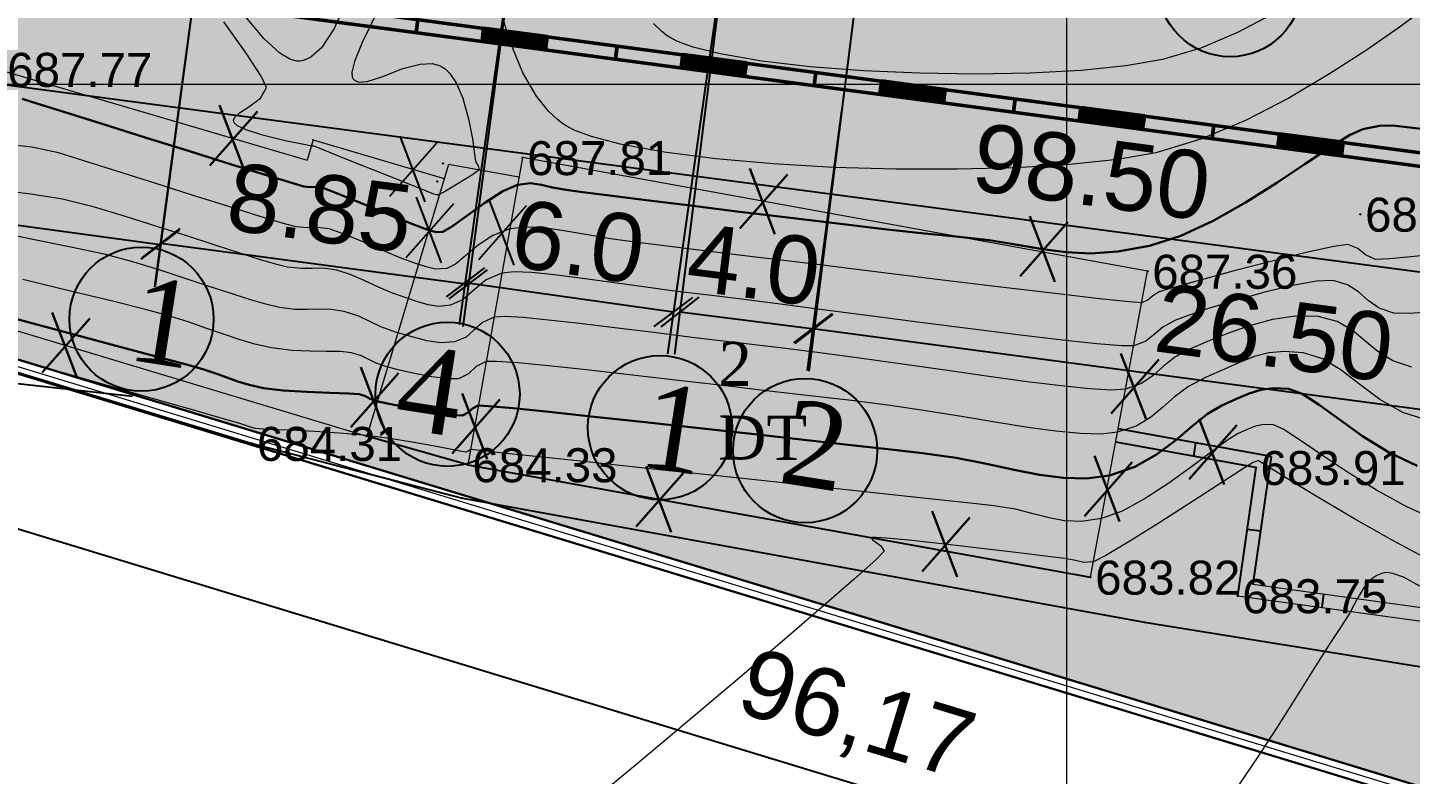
# Model space of a CAD drawing. Header units: feet. Extents: x 3381 to 684025, y 675186 to 4375940.
# Drawn here: x 682108.35 to 682149.04, y 4375644.01 to 4375665.98 of the extents above; entities that cross this region are included whole.
import ezdxf

# ---------------------------------------------------------------- set-up
doc = ezdxf.new("R2010")
doc.units = ezdxf.units.FT
doc.header["$MEASUREMENT"] = 0
doc.header["$PDMODE"] = 34
doc.header["$PDSIZE"] = 0.01
doc.linetypes.add('DUZ', pattern=[0])
doc.layers.get('0').update_dxf_attribs({"linetype": 'CONTINUOUS'})
doc.layers.get('Defpoints').update_dxf_attribs({"linetype": 'CONTINUOUS'})
for name, color, linetype in [('0_Point_Height', 2, 'CONTINUOUS'), ('0_Point_Point', 7, 'CONTINUOUS'), ('Layer8', 7, 'CONTINUOUS'), ('Yazilar', 7, 'CONTINUOUS')]:
    doc.layers.add(name, color=color, linetype=linetype)
for name, color, linetype, lineweight in [('ANA HORIZONTAL', 24, 'CONTINUOUS', 30), ('das tikili', 5, 'CONTINUOUS', 0), ('HORIZANTAL', 24, 'CONTINUOUS', 13), ('km setka', 170, 'CONTINUOUS', 15)]:
    doc.layers.add(name, color=color, linetype=linetype, lineweight=lineweight)
doc.styles.get("Standard").update_dxf_attribs({"font": 'arial.ttf', "height": 2})
doc.styles.add('style5', font='arialazlat.ttf', dxfattribs={"height": 400})
doc.dimstyles.new('ISO-25', dxfattribs={"dimtxt": 2, "dimasz": 1, "dimexe": 1.25, "dimexo": 0.625, "dimtad": 1, "dimtxsty": 'Standard', "dimblk": 'OBLIQUE', "dimcen": 2.5, "dimadec": 0, "dimazin": 0, "dimtfac": 1, "dimtmove": 0, "dimatfit": 3, "dimldrblk": 'OBLIQUE', "dimfxl": 1, "dimarcsym": 0})

# ---------------------------------------------------------------- blocks, each defined once
blk = doc.blocks.new('_Oblique')
at = {"color": 0, "linetype": 'ByBlock', "lineweight": -2}
blk.add_line((-0.5, -0.5), (0.5, 0.5), dxfattribs=at)
blk = doc.blocks.new('*D46')
at = {"color": 0, "lineweight": -2, "transparency": 16777216}
for p, q in [((682087.325, 4375661.66), (682085.815, 4375656.696)), ((682086.178, 4375657.892), (682178.178, 4375629.892)), ((682179.325, 4375633.66), (682177.815, 4375628.696))]:
    blk.add_line(p, q, dxfattribs=at)
at = {"layer": 'Defpoints', "color": 0, "lineweight": 18, "transparency": 16777216}
for p in [(682087.507, 4375662.258), (682179.507, 4375634.258), (682178.178, 4375629.892)]:
    blk.add_point(p, dxfattribs=at)
at = {"color": 0, "lineweight": -2, "transparency": 16777216}
for p, rotation in [((682086.178, 4375657.892), 163.072486935853), ((682178.178, 4375629.892), 343.072486935853)]:
    blk.add_blockref('_Oblique', p, dxfattribs=dict(at, rotation=rotation))
at = {"color": 0, "lineweight": 18, "transparency": 16777216, "insert": (682132.71, 4375645.639), "char_height": 2, "attachment_point": 5, "rotation": 343.0725}
blk.add_mtext('96,17', dxfattribs=at)
blk = doc.blocks.new('*D49')
at = {"color": 0, "lineweight": -2, "transparency": 16777216}
for p, q in [((682129.951, 4375746.543), (682126.341, 4375748.391)), ((682127.453, 4375747.822), (682084.453, 4375663.822)), ((682086.951, 4375662.543), (682083.341, 4375664.391))]:
    blk.add_line(p, q, dxfattribs=at)
at = {"layer": 'Defpoints', "color": 0, "lineweight": 18, "transparency": 16777216}
for p in [(682130.507, 4375746.258), (682084.453, 4375663.822), (682087.507, 4375662.258)]:
    blk.add_point(p, dxfattribs=at)
at = {"color": 0, "lineweight": -2, "transparency": 16777216}
for p, rotation in [((682127.453, 4375747.822), 62.89187712919826), ((682084.453, 4375663.822), 242.8918771291982)]:
    blk.add_blockref('_Oblique', p, dxfattribs=dict(at, rotation=rotation))
at = {"color": 0, "lineweight": 18, "transparency": 16777216, "insert": (682103.974, 4375705.964), "char_height": 2, "attachment_point": 5, "rotation": 62.8919}
blk.add_mtext('94,37', dxfattribs=at)
blk = doc.blocks.new('*D39')
at = {"color": 0, "lineweight": -2, "transparency": 16777216}
for p, q in [((682113.758, 4375670.775), (682112.106, 4375658.397)), ((682122.807, 4375669.568), (682121.155, 4375657.189)), ((682112.271, 4375659.636), (682121.32, 4375658.428))]:
    blk.add_line(p, q, dxfattribs=at)
at = {"layer": 'Defpoints', "color": 0, "lineweight": 18, "transparency": 16777216}
for p in [(682113.84, 4375671.395, 43.361), (682122.89, 4375670.187), (682121.32, 4375658.428)]:
    blk.add_point(p, dxfattribs=at)
at = {"color": 0, "lineweight": -2, "transparency": 16777216}
for p, rotation in [((682112.271, 4375659.636), 172.3976721899501), ((682121.32, 4375658.428), 352.3976721899501)]:
    blk.add_blockref('_Oblique', p, dxfattribs=dict(at, rotation=rotation))
at = {"color": 0, "lineweight": 18, "transparency": 16777216, "insert": (682116.958, 4375660.671), "char_height": 2, "attachment_point": 5, "rotation": 352.3977}
blk.add_mtext('{\\fArial|b0|i0|c238|p34;8.85}', dxfattribs=at)
blk = doc.blocks.new('*D41')
at = {"color": 0, "lineweight": -2, "transparency": 16777216}
for p, q in [((682093.704, 4375673.467), (682092.036, 4375661.048)), ((682113.758, 4375670.774), (682112.09, 4375658.355)), ((682112.257, 4375659.594), (682092.203, 4375662.287))]:
    blk.add_line(p, q, dxfattribs=at)
at = {"layer": 'Defpoints', "color": 0, "lineweight": 18, "transparency": 16777216}
for p in [(682093.787, 4375674.086, -452.353), (682113.841, 4375671.393, 43.361), (682092.203, 4375662.287)]:
    blk.add_point(p, dxfattribs=at)
at = {"color": 0, "lineweight": -2, "transparency": 16777216}
for p, rotation in [((682092.203, 4375662.287), 172.3520903646151), ((682112.257, 4375659.594), 352.3520903646152)]:
    blk.add_blockref('_Oblique', p, dxfattribs=dict(at, rotation=rotation))
at = {"color": 0, "lineweight": 18, "transparency": 16777216, "insert": (682102.496, 4375662.566), "char_height": 2, "attachment_point": 5, "rotation": 352.3521}
blk.add_mtext('{\\fArial|b0|i0|c238|p34;20.0}', dxfattribs=at)
blk = doc.blocks.new('*D31')
at = {"color": 0, "lineweight": -2, "transparency": 16777216}
for p, q in [((682084.368, 4375674.612), (682082.585, 4375658.278)), ((682113.22, 4375671.463), (682083.126, 4375674.748)), ((682111.437, 4375655.128), (682081.342, 4375658.414))]:
    blk.add_line(p, q, dxfattribs=at)
at = {"layer": 'Defpoints', "color": 0, "lineweight": 18, "transparency": 16777216}
for p in [(682113.841, 4375671.395, 43.361), (682082.585, 4375658.278), (682112.058, 4375655.06, 684.5)]:
    blk.add_point(p, dxfattribs=at)
at = {"color": 0, "lineweight": -2, "transparency": 16777216}
for p, rotation in [((682084.368, 4375674.612), 83.76950340475567), ((682082.585, 4375658.278), 263.7695034047557)]:
    blk.add_blockref('_Oblique', p, dxfattribs=dict(at, rotation=rotation))
at = {"color": 0, "lineweight": 18, "transparency": 16777216, "insert": (682081.958, 4375667.703), "char_height": 2, "attachment_point": 5, "rotation": 83.7695}
blk.add_mtext('{\\fArial|b0|i0|c238|p34;16.50}', dxfattribs=at)
blk = doc.blocks.new('*D26')
at = {"color": 0, "lineweight": -2, "transparency": 16777216}
for p, q in [((682090.953, 4375668.968), (682090.47, 4375665.321)), ((682090.634, 4375666.56), (682188.255, 4375653.636)), ((682188.573, 4375656.045), (682188.09, 4375652.397))]:
    blk.add_line(p, q, dxfattribs=at)
at = {"layer": 'Defpoints', "color": 0, "lineweight": 18, "transparency": 16777216}
for p in [(682091.035, 4375669.588), (682188.655, 4375656.664), (682188.255, 4375653.636)]:
    blk.add_point(p, dxfattribs=at)
at = {"color": 0, "lineweight": -2, "transparency": 16777216}
for p, rotation in [((682090.634, 4375666.56), 172.4585361197717), ((682188.255, 4375653.636), 352.4585361197717)]:
    blk.add_blockref('_Oblique', p, dxfattribs=dict(at, rotation=rotation))
at = {"color": 0, "lineweight": 18, "transparency": 16777216, "insert": (682139.66, 4375661.73), "char_height": 2, "attachment_point": 5, "rotation": 352.4585}
blk.add_mtext('{\\fArial|b0|i0|c238|p34;98.50}', dxfattribs=at)
blk = doc.blocks.new('*D25')
at = {"color": 0, "lineweight": -2, "transparency": 16777216}
blk.add_arc((682188.327, 4375657.126), 7.21, 68.4429, 172.4341, dxfattribs=at)
at = {"layer": 'Defpoints', "color": 0, "lineweight": 18, "transparency": 16777216}
for p in [(682211.247, 4375715.144), (682091.707, 4375669.959), (682182.988, 4375661.972), (682188.362, 4375657.122), (682179.389, 4375634.503)]:
    blk.add_point(p, dxfattribs=at)
at = {"color": 0, "lineweight": -2, "transparency": 16777216}
for p, rotation in [((682190.976, 4375663.832), 338.4429207148453), ((682181.179, 4375658.076), 262.4341392844076)]:
    blk.add_blockref('_Oblique', p, dxfattribs=dict(at, rotation=rotation))
at = {"color": 0, "lineweight": 18, "transparency": 16777216, "insert": (682183.84, 4375664.762), "char_height": 2, "attachment_point": 5, "rotation": 30.4385}
blk.add_mtext('104°', dxfattribs=at)
blk = doc.blocks.new('*D54')
at = {"color": 0, "lineweight": -2, "transparency": 16777216}
for p, q in [((682122.802, 4375669.568), (682121.055, 4375657.247)), ((682128.928, 4375668.7), (682127.181, 4375656.378)), ((682121.231, 4375658.484), (682127.357, 4375657.616))]:
    blk.add_line(p, q, dxfattribs=at)
at = {"layer": 'Defpoints', "color": 0, "lineweight": 18, "transparency": 16777216}
for p in [(682122.89, 4375670.187), (682129.016, 4375669.319), (682127.357, 4375657.616)]:
    blk.add_point(p, dxfattribs=at)
at = {"color": 0, "lineweight": -2, "transparency": 16777216}
for p, rotation in [((682121.231, 4375658.484), 171.9316460418982), ((682127.357, 4375657.616), 351.9316460418983)]:
    blk.add_blockref('_Oblique', p, dxfattribs=dict(at, rotation=rotation))
at = {"color": 0, "lineweight": 25, "transparency": 16777216, "insert": (682124.553, 4375659.676), "char_height": 2, "attachment_point": 5, "rotation": 351.9316}
blk.add_mtext('{\\fArial|b0|i0|c238|p34;6.0}', dxfattribs=at)
blk = doc.blocks.new('*D56')
at = {"color": 0, "lineweight": -2, "transparency": 16777216}
for p, q in [((682128.965, 4375668.905), (682127.383, 4375656.375)), ((682132.925, 4375668.405), (682131.342, 4375655.875)), ((682127.54, 4375657.615), (682131.499, 4375657.115))]:
    blk.add_line(p, q, dxfattribs=at)
at = {"layer": 'Defpoints', "color": 0, "lineweight": 18, "transparency": 16777216}
for p in [(682129.044, 4375669.525), (682133.003, 4375669.025), (682131.499, 4375657.115)]:
    blk.add_point(p, dxfattribs=at)
at = {"color": 0, "lineweight": -2, "transparency": 16777216}
for p, rotation in [((682127.54, 4375657.615), 172.8020103308189), ((682131.499, 4375657.115), 352.8020103308189)]:
    blk.add_blockref('_Oblique', p, dxfattribs=dict(at, rotation=rotation))
at = {"color": 0, "lineweight": 18, "transparency": 16777216, "insert": (682129.726, 4375658.999), "char_height": 2, "attachment_point": 5, "rotation": 352.802}
blk.add_mtext('{\\fArial|b0|i0|c238|p34;4.0}', dxfattribs=at)
blk = doc.blocks.new('*D57')
at = {"color": 0, "lineweight": -2, "transparency": 16777216}
for p, q in [((682132.306, 4375663.536), (682131.288, 4375655.892)), ((682158.603, 4375660.035), (682157.585, 4375652.391)), ((682131.453, 4375657.131), (682157.75, 4375653.63))]:
    blk.add_line(p, q, dxfattribs=at)
at = {"layer": 'Defpoints', "color": 0, "lineweight": 18, "transparency": 16777216}
for p in [(682132.388, 4375664.156), (682158.685, 4375660.655), (682157.75, 4375653.63)]:
    blk.add_point(p, dxfattribs=at)
at = {"color": 0, "lineweight": -2, "transparency": 16777216}
for p, rotation in [((682131.453, 4375657.131), 172.4158601839216), ((682157.75, 4375653.63), 352.4158601839215)]:
    blk.add_blockref('_Oblique', p, dxfattribs=dict(at, rotation=rotation))
at = {"color": 0, "lineweight": 18, "transparency": 16777216, "insert": (682145.039, 4375656.983), "char_height": 2, "attachment_point": 5, "rotation": 352.4159}
blk.add_mtext('{\\fArial|b0|i0|c238|p34;26.50}', dxfattribs=at)

msp = doc.modelspace()

# ---------------------------------------------------------------- hatches: boundary and pattern name
at = {"lineweight": 25}
h = msp.add_hatch(dxfattribs=at)
h.set_pattern_fill('GRASS', color=3)
h.set_pattern_definition([(90, (1292.8779, 801.1559), (-0.707106781, 0.707106781), [0.1875, -1.226713563]), (45, (1292.8779, 801.1559), (-0.70710678119, 0.70710678119), [0.1875, -0.8125]), (135, (1292.8779, 801.1559), (-0.70710678119, -0.70710678119), [0.1875, -0.8125])])
edge = h.paths.add_edge_path(flags=16)
edge.add_arc((682105.84865, 4375677.65053), 3.56005, 0, 360)
edge = h.paths.add_edge_path()
edge.add_arc((682171.50499, 4375648.56641), 2.12139, 0, 360)
edge = h.paths.add_edge_path()
edge.add_line((682108.64083, 4375679.85909), (682113.17785, 4375679.2513))
edge.add_line((682113.17785, 4375679.2513), (682113.56487, 4375682.14026))
edge.add_line((682113.56487, 4375682.14026), (682106.23846, 4375683.12958))
edge.add_line((682106.23846, 4375683.12958), (682108.37957, 4375698.98567))
edge.add_line((682108.37957, 4375698.98567), (682116.75234, 4375697.85506))
edge.add_line((682116.75234, 4375697.85506), (682117.47927, 4375703.23835))
edge.add_line((682117.47927, 4375703.23835), (682112.82744, 4375703.90955))
edge.add_line((682112.82744, 4375703.90955), (682113.64144, 4375709.55112))
edge.add_line((682113.64144, 4375709.55112), (682121.76329, 4375708.39762))
edge.add_line((682121.76329, 4375708.39762), (682125.50927, 4375735.51285))
edge.add_line((682125.50927, 4375735.51285), (682125.60219, 4375736.20243))
edge.add_line((682125.60219, 4375736.20243), (682125.33204, 4375735.70925))
edge.add_line((682125.33204, 4375735.70925), (682087.79442, 4375662.37994))
edge.add_line((682087.79442, 4375662.37994), (682179.38919, 4375634.50327))
edge.add_line((682179.38919, 4375634.50327), (682211.24714, 4375715.14369))
edge.add_line((682211.24714, 4375715.14369), (682204.13671, 4375717.86497))
edge.add_line((682204.13671, 4375717.86497), (682202.38248, 4375713.28135))
edge.add_line((682202.38248, 4375713.28135), (682194.01839, 4375716.21455))
edge.add_arc((682353.44716, 4375651.32986), 172.12656, 157.8545463, 159.3177752)
edge.add_line((682192.41352, 4375712.12231), (682205.77828, 4375710.32554))
edge.add_line((682205.77828, 4375710.32554), (682205.03612, 4375705.07767))
edge.add_line((682205.03612, 4375705.07767), (682191.70717, 4375706.88497))
edge.add_arc((682192.00748, 4375703.74409), 3.15521, 95.461516, 167.592502)
edge.add_line((682188.92597, 4375704.42203), (682188.92597, 4375703.46651))
edge.add_line((682188.92597, 4375703.46651), (682190.59285, 4375703.86026))
edge.add_line((682190.59285, 4375703.86026), (682196.1848, 4375702.88131))
edge.add_line((682196.1848, 4375702.88131), (682194.23476, 4375689.69784))
edge.add_line((682194.23476, 4375689.69784), (682194.01539, 4375689.69784))
edge.add_line((682194.01539, 4375689.69784), (682188.92597, 4375690.41529))
edge.add_line((682188.92597, 4375690.41529), (682189.53759, 4375695.78319))
edge.add_line((682189.53759, 4375695.78319), (682194.64022, 4375695.08381))
edge.add_line((682194.64022, 4375695.08381), (682194.99134, 4375697.64556))
edge.add_line((682194.99134, 4375697.64556), (682189.81164, 4375698.35551))
edge.add_line((682189.81164, 4375698.35551), (682190.40706, 4375703.44416))
edge.add_line((682190.40706, 4375703.44416), (682188.82623, 4375703.23511))
edge.add_line((682188.82623, 4375703.23511), (682186.77022, 4375687.26853))
edge.add_line((682186.77022, 4375687.26853), (682195.50641, 4375686.05974))
edge.add_line((682195.50641, 4375686.05974), (682194.6758, 4375678.70417))
edge.add_line((682194.6758, 4375678.70417), (682185.8926, 4375679.91946))
edge.add_line((682185.8926, 4375679.91946), (682185.51355, 4375677.26908))
edge.add_line((682185.51355, 4375677.26908), (682179.38594, 4375678.07251))
edge.add_arc((682178.94963, 4375668.08203), 10, 87.499348, 110.778603)
edge.add_line((682175.40205, 4375677.43161), (682185.15133, 4375676.00548))
edge.add_line((682185.15133, 4375676.00548), (682184.52449, 4375672.51119))
edge.add_line((682184.52449, 4375672.51119), (682181.21386, 4375673.03668))
edge.add_line((682181.21386, 4375673.03668), (682181.60716, 4375676.11085))
edge.add_line((682181.60716, 4375676.11085), (682179.07598, 4375676.44567))
edge.add_line((682179.07598, 4375676.44567), (682178.67102, 4375673.38414))
edge.add_line((682178.67102, 4375673.38414), (682175.34696, 4375673.82383))
edge.add_line((682175.34696, 4375673.82383), (682175.69974, 4375676.92142))
edge.add_line((682175.69974, 4375676.92142), (682174.90535, 4375677.22773))
edge.add_arc((682179.11889, 4375667.86943), 10.26312, 114.239473, 179.009552)
edge.add_line((682168.8573, 4375668.04684), (682168.50755, 4375665.41112))
edge.add_line((682168.50755, 4375665.41112), (682165.52104, 4375665.73781))
edge.add_line((682165.52104, 4375665.73781), (682164.64008, 4375660.87508))
edge.add_line((682164.64008, 4375660.87508), (682155.93104, 4375662.08826))
edge.add_line((682155.93104, 4375662.08826), (682156.6183, 4375666.98879))
edge.add_line((682156.6183, 4375666.98879), (682149.69258, 4375667.90781))
edge.add_line((682149.69258, 4375667.90781), (682150.12707, 4375671.18217))
edge.add_arc((682147.15314, 4375671.5768), 3, 352.441183, 442.140201)
edge.add_line((682147.56339, 4375674.54862), (682135.67766, 4375676.1894))
edge.add_line((682135.67766, 4375676.1894), (682134.40637, 4375666.77204))
edge.add_line((682134.40637, 4375666.77204), (682127.10306, 4375667.7505))
edge.add_line((682127.10306, 4375667.7505), (682128.35698, 4375677.19999))
edge.add_line((682128.35698, 4375677.19999), (682125.34172, 4375677.62181))
edge.add_line((682125.34172, 4375677.62181), (682124.08043, 4375668.11674))
edge.add_line((682124.08043, 4375668.11674), (682122.65018, 4375668.39147))
edge.add_line((682122.65018, 4375668.39147), (682111.9298, 4375669.93498))
edge.add_line((682111.9298, 4375669.93498), (682112.97868, 4375677.76458))
edge.add_line((682112.97868, 4375677.76458), (682109.35793, 4375678.24963))
edge.add_arc((682105.84865, 4375677.65053), 3.56005, 9.687955, 38.343389)
at = {"lineweight": 50}
h = msp.add_hatch(dxfattribs=at)
h.set_pattern_fill('ANSI31', scale=0.3, angle=-0.011769)
h.set_pattern_definition([(44.9882312419, (-3857.979512, -229.44766), (-0.0265110571503, 0.02652195031993), [])])
h.paths.add_polyline_path([(682121.76659, 4375665.96687), (682123.6414, 4375665.71615), (682123.58781, 4375665.33311), (682121.72304, 4375665.57981)])
h = msp.add_hatch(dxfattribs=at)
h.set_pattern_fill('ANSI31', scale=0.3, angle=-0.011769)
h.set_pattern_definition([(44.9882312419, (-3852.11766, -230.22815), (-0.0265110571503, 0.02652195031993), [])])
h.paths.add_polyline_path([(682127.62844, 4375665.18639), (682129.50326, 4375664.93567), (682129.44966, 4375664.55262), (682127.58489, 4375664.79933)])
h = msp.add_hatch(dxfattribs=at)
h.set_pattern_fill('ANSI31', scale=0.3, angle=-0.011769)
h.set_pattern_definition([(44.9882312419, (-3846.269053, -231.003044), (-0.0265110571503, 0.02652195031993), [])])
h.paths.add_polyline_path([(682133.47705, 4375664.41149), (682135.35186, 4375664.16077), (682135.29827, 4375663.77772), (682133.4335, 4375664.02443)])
h = msp.add_hatch(dxfattribs=at)
h.set_pattern_fill('ANSI31', scale=0.3, angle=-0.011769)
h.set_pattern_definition([(44.9882312419, (-3840.4072, -231.78353), (-0.0265110571503, 0.02652195031993), [])])
h.paths.add_polyline_path([(682139.3389, 4375663.631), (682141.21372, 4375663.38028), (682141.16012, 4375662.99724), (682139.29535, 4375663.24394)])
h = msp.add_hatch(dxfattribs=at)
h.set_pattern_fill('ANSI31', scale=0.3, angle=-0.011769)
h.set_pattern_definition([(44.9882312419, (-3834.558595, -232.558427), (-0.0265110571503, 0.02652195031993), [])])
h.paths.add_polyline_path([(682145.18751, 4375662.85611), (682147.06232, 4375662.60539), (682147.00873, 4375662.22234), (682145.14395, 4375662.46905)])

# ---------------------------------------------------------------- linework, layer by layer
at = {"color": 7, "lineweight": 50}
for p, q in [((682119.83928, 4375666.22255), (682119.78801, 4375665.83745)), ((682125.70142, 4375665.44424), (682125.65036, 4375665.06073)), ((682131.54974, 4375664.66716), (682131.49846, 4375664.28207)), ((682137.41188, 4375663.88886), (682137.36082, 4375663.50535)), ((682143.2602, 4375663.11178), (682143.20892, 4375662.72669))]:
    msp.add_line(p, q, dxfattribs=at)
at = {"color": 30, "linetype": 'Continuous'}
for p, q in [((682081.76343, 4375663.81522, 684.685), (682114.96443, 4375653.74622, 684.313)), ((682114.96443, 4375653.74622, 684.313), (682121.14743, 4375652.13922, 684.364)), ((682121.14743, 4375652.13922, 684.364), (682141.21843, 4375648.48422, 683.701)), ((682141.21843, 4375648.48422, 683.701), (682152.21543, 4375646.70822, 683.075))]:
    msp.add_line(p, q, dxfattribs=at)
at = {"color": 1, "lineweight": 30}
for p, q in [((682113.70921, 4375661.92647, -144.00435), (682115.112, 4375663.51535, -144.00435)), ((682114.00151, 4375663.69577, 553.49565), (682114.73793, 4375661.76291, -144.00435)), ((682129.60079, 4375661.83853, 1036.43081), (682130.3372, 4375659.90567, 338.93081)), ((682129.30849, 4375660.06923, 338.93081), (682130.71128, 4375661.65811, 338.93081)), ((682137.55487, 4375658.66318, 338.79373), (682138.95766, 4375660.25207, 338.79373)), ((682137.84717, 4375660.43249, 1036.29373), (682138.58358, 4375658.49962, 338.79373)), ((682108.78387, 4375655.83376, 335.8486), (682110.18667, 4375657.42264, 335.8486)), ((682109.07617, 4375657.60306, 1033.3486), (682109.81259, 4375655.67019, 335.8486)), ((682140.23333, 4375654.62513, 337.29373), (682141.63613, 4375656.21401, 337.29373)), ((682140.52563, 4375656.39443, 1034.79373), (682141.26205, 4375654.46156, 337.29373)), ((682117.86298, 4375654.22265, 336.29373), (682119.26578, 4375655.81154, 336.29373)), ((682118.15529, 4375655.99196, 1033.79373), (682118.8917, 4375654.05909, 336.29373)), ((682120.84448, 4375653.44788, 336.05826), (682122.24728, 4375655.03677, 336.05826)), ((682121.13679, 4375655.21719, 1033.55826), (682121.8732, 4375653.28432, 336.05826)), ((682142.82286, 4375654.46656, 1033.29373), (682143.55927, 4375652.53369, 335.79373)), ((682142.53056, 4375652.69725, 335.79373), (682143.93335, 4375654.28614, 335.79373)), ((682139.7472, 4375653.3792, 1033.63953), (682140.48361, 4375651.44634, 336.13953)), ((682126.25769, 4375651.30301, 335.4674), (682127.66048, 4375652.89189, 335.4674)), ((682126.54999, 4375653.07231, 1032.9674), (682127.2864, 4375651.13945, 335.4674)), ((682139.45489, 4375651.6099, 336.13953), (682140.85769, 4375653.19878, 336.13953)), ((682134.96916, 4375651.74987, 1032.79373), (682135.70558, 4375649.81701, 335.29373)), ((682134.67686, 4375649.98057, 335.29373), (682136.07966, 4375651.56945, 335.29373))]:
    msp.add_line(p, q, dxfattribs=at)
at = {"color": 1, "lineweight": 25}
for p, q in [((682119.01055, 4375661.01688, 290.69661), (682120.41335, 4375662.60577, 290.69661)), ((682119.30286, 4375662.78619, 988.19661), (682120.03927, 4375660.85332, 290.69661)), ((682119.78663, 4375660.9904, 1036.29373), (682120.52305, 4375659.05753, 338.79373)), ((682119.49433, 4375659.22109, 338.79373), (682120.89713, 4375660.80997, 338.79373)), ((682121.62964, 4375659.15867, 338.29373), (682123.03243, 4375660.74755, 338.29373)), ((682121.92194, 4375660.92797, 1035.79373), (682122.65835, 4375658.99511, 338.29373))]:
    msp.add_line(p, q, dxfattribs=at)
at = {"linetype": 'Continuous'}
for p, q in [((682144.9459, 4375653.36089, 683.93596), (682140.44297, 4375654.17925, 684.00732)), ((682121.30343, 4375653.11922, 684.329), (682118.32943, 4375653.96122, 684.493)), ((682144.49543, 4375653.03622, 683.908), (682140.37145, 4375653.78569, 684.00732)), ((682142.71833, 4375653.76572), (682142.65682, 4375653.37036)), ((682144.9459, 4375653.36089, 683.92438), (682144.40922, 4375649.60613, 683.76308)), ((682121.30343, 4375653.11922, 684.329), (682139.63043, 4375649.81122, 683.822)), ((682144.49543, 4375653.03622, 683.908), (682143.95643, 4375649.26522, 683.746)), ((682144.23659, 4375651.22531), (682144.63302, 4375651.17189)), ((682146.48095, 4375649.31815), (682146.43367, 4375648.92088))]:
    msp.add_line(p, q, dxfattribs=at)
at = {"linetype": 'Continuous', "lineweight": 0}
for p, q in [((682144.40922, 4375649.60613, 683.72858), (682166.2915, 4375646.56442, 682.77)), ((682143.95643, 4375649.26522, 683.746), (682166.23643, 4375646.16822, 682.77))]:
    msp.add_line(p, q, dxfattribs=at)
at = {"color": 7, "lineweight": 30}
for points in [[(682199.39285, 4375720.10881), (682211.76772, 4375715.37276), (682179.62566, 4375634.01318), (682087.22044, 4375662.13651), (682130.41122, 4375746.50919), (682190.05016, 4375723.68441)], [(682199.24988, 4375719.73524), (682211.24714, 4375715.14369), (682179.38919, 4375634.50327), (682087.79442, 4375662.37994), (682130.60364, 4375746.00726), (682189.90719, 4375723.31084)]]:
    msp.add_lwpolyline(points, dxfattribs=at)
at = {"color": 1, "lineweight": 0}
msp.add_lwpolyline([(682087.50743, 4375662.25822), (682130.50743, 4375746.25822), (682211.50743, 4375715.25822), (682179.50743, 4375634.25822)], close=True, dxfattribs=at)
at = {"color": 7, "lineweight": 50}
for points in [[(682190.15981, 4375723.24367), (682190.33431, 4375723.60517), (682165.01152, 4375733.28673), (682126.11695, 4375738.12039), (682091.07134, 4375669.65716), (682188.61997, 4375656.66888), (682204.39706, 4375696.58512), (682204.03799, 4375696.72719), (682188.36159, 4375657.12156), (682091.70697, 4375669.95943), (682126.39604, 4375737.68662), (682164.91075, 4375732.91319), (682190.15981, 4375723.24367)], [(682121.76659, 4375665.96687), (682123.63995, 4375665.71805), (682123.58873, 4375665.33332), (682121.72325, 4375665.58171), (682121.76659, 4375665.96687)], [(682127.62869, 4375665.18826), (682129.50206, 4375664.93943), (682129.45083, 4375664.55471), (682127.58535, 4375664.80309), (682127.62869, 4375665.18826)], [(682133.47705, 4375664.41149), (682135.35041, 4375664.16267), (682135.29919, 4375663.77794), (682133.43371, 4375664.02632), (682133.47705, 4375664.41149)], [(682139.33915, 4375663.63287), (682141.21251, 4375663.38405), (682141.16129, 4375662.99932), (682139.29581, 4375663.24771), (682139.33915, 4375663.63287)], [(682145.18751, 4375662.85611), (682147.06087, 4375662.60728), (682147.00965, 4375662.22256), (682145.14417, 4375662.47094), (682145.18751, 4375662.85611)]]:
    msp.add_lwpolyline(points, dxfattribs=at)
at = {"color": 7, "linetype": 'DUZ', "lineweight": 25}
for centre in [(682143.73455, 4375667.24418, 689.5), (682111.70381, 4375657.40419), (682120.71056, 4375655.19298, 0.5), (682126.96103, 4375654.21089, 0.5), (682131.23005, 4375653.5347, 0.5)]:
    msp.add_circle(centre, 2.12139, dxfattribs=at)
at = {"color": 1, "lineweight": 30}
msp.add_point((682122.91343, 4375662.15422, 687.807), dxfattribs=at)
at = {"layer": '0_Point_Point'}
for p in [(682116.75343, 4375662.67722, 688.078), (682120.57343, 4375661.98522, 688.134), (682120.41043, 4375661.45622, 688.185), (682147.57143, 4375660.49022, 687.419), (682141.30843, 4375658.81122, 687.364), (682114.96443, 4375653.74622, 684.313), (682118.32943, 4375653.96122, 684.493), (682121.30343, 4375653.11922, 684.329), (682144.49543, 4375653.03622, 683.908), (682121.14743, 4375652.13922, 684.364), (682139.63043, 4375649.81122, 683.822), (682143.95643, 4375649.26522, 683.746), (682141.21843, 4375648.48422, 683.701)]:
    msp.add_point(p, dxfattribs=at)
at = {"layer": 'ANA HORIZONTAL', "color": 32, "lineweight": 30}
for points, elevation in [([(682149.44417, 4375662.98943), (682148.93422, 4375663.05553), (682148.52727, 4375663.09828), (682148.12767, 4375663.08823), (682147.63977, 4375662.99594), (682147.25154, 4375662.81573), (682146.67559, 4375662.45481), (682145.94911, 4375661.96785), (682145.10929, 4375661.40956), (682144.19332, 4375660.83462), (682143.23841, 4375660.29771), (682142.28174, 4375659.85353), (682141.36051, 4375659.55677), (682140.42899, 4375659.3892), (682139.63279, 4375659.33644), (682138.91417, 4375659.37113), (682138.21542, 4375659.46594), (682137.47883, 4375659.5935), (682136.64666, 4375659.72647), (682135.6612, 4375659.83752), (682134.74434, 4375659.9254), (682133.5614, 4375660.05417), (682132.19308, 4375660.21256), (682130.72006, 4375660.38929), (682129.22301, 4375660.57308), (682127.78262, 4375660.75266), (682126.47957, 4375660.91675), (682125.39454, 4375661.05408), (682124.60822, 4375661.15337), (682124.20129, 4375661.20333), (682123.79286, 4375661.27668), (682123.46884, 4375661.35782), (682123.15355, 4375661.40006), (682122.77131, 4375661.35671), (682122.3381, 4375661.16529), (682121.80688, 4375660.82481), (682121.27204, 4375660.4419), (682120.82797, 4375660.12316), (682120.56907, 4375659.9752), (682120.3801, 4375659.96404), (682120.21994, 4375660.00302), (682120.02433, 4375660.06563), (682119.73508, 4375660.1742), (682119.18821, 4375660.39615), (682118.51287, 4375660.67417), (682117.8382, 4375660.95101), (682117.29337, 4375661.16937), (682117.00752, 4375661.27197), (682116.82078, 4375661.29416), (682116.6676, 4375661.28977), (682116.47878, 4375661.30614), (682116.15307, 4375661.40005), (682115.40677, 4375661.62867), (682114.35641, 4375661.95489), (682113.11854, 4375662.34158), (682111.80968, 4375662.75163), (682110.54639, 4375663.1479), (682109.4452, 4375663.49329), (682108.62265, 4375663.75067), (682108.19528, 4375663.88291)], 687.5), ([(682149.24006, 4375653.08751), (682148.3973, 4375653.49068), (682147.63346, 4375653.96451), (682146.95277, 4375654.4484), (682146.3595, 4375654.88176), (682145.85787, 4375655.20402), (682145.45213, 4375655.35459), (682145.00707, 4375655.37648), (682144.63711, 4375655.32574), (682144.2933, 4375655.21468), (682143.92672, 4375655.05565), (682143.48842, 4375654.86096), (682143.07055, 4375654.61264), (682142.62286, 4375654.25218), (682142.12807, 4375653.83536), (682141.56892, 4375653.41794), (682140.92816, 4375653.05572), (682140.1885, 4375652.80445), (682139.51153, 4375652.71465), (682138.83039, 4375652.73102), (682138.12586, 4375652.82654), (682137.37867, 4375652.97421), (682136.56958, 4375653.147), (682135.67935, 4375653.31791), (682134.68874, 4375653.45992), (682133.83853, 4375653.55611), (682132.67527, 4375653.68737), (682131.28074, 4375653.8441), (682129.73674, 4375654.01669), (682128.12506, 4375654.19554), (682126.52749, 4375654.37105), (682125.02583, 4375654.53362), (682123.70186, 4375654.67363), (682122.63737, 4375654.78149), (682121.91417, 4375654.84758), (682121.61404, 4375654.86232), (682121.44304, 4375654.77345), (682121.3184, 4375654.6542), (682121.14803, 4375654.56998), (682120.82099, 4375654.59023), (682120.22681, 4375654.67986), (682119.54288, 4375654.80142), (682118.94655, 4375654.91744), (682118.6152, 4375654.99047), (682118.43188, 4375655.06034), (682118.29079, 4375655.13204), (682118.10655, 4375655.19386), (682117.80158, 4375655.21874), (682117.2477, 4375655.2376), (682116.56473, 4375655.26223), (682115.87251, 4375655.30439), (682115.29087, 4375655.37587), (682114.8702, 4375655.46836), (682114.54113, 4375655.56749), (682114.24384, 4375655.67592), (682113.91848, 4375655.79632), (682113.50525, 4375655.93132), (682113.02642, 4375656.06384), (682112.09289, 4375656.31443), (682110.8085, 4375656.65796), (682109.27707, 4375657.06925), (682107.60243, 4375657.52318)], 685)]:
    msp.add_lwpolyline(points, dxfattribs=dict(at, elevation=elevation))
at = {"layer": 'das tikili', "color": 1, "lineweight": 9}
for p, q in [((682085.46143, 4375671.22622, 686.974), (682116.574, 4375662.08133, 167.92904)), ((682081.99943, 4375664.90022, 684.746), (682118.32943, 4375653.96122, 684.493)), ((682116.75343, 4375662.67722, 1269.01884), (682116.574, 4375662.08133, 1269.01884)), ((682116.75343, 4375662.67722, 688.078), (682120.6123, 4375661.54299, 623.70112)), ((682122.91343, 4375662.15422, 687.807), (682121.30343, 4375653.11922, 684.329)), ((682141.30843, 4375658.81122, 687.364), (682122.91343, 4375662.15422, 687.807)), ((682120.73654, 4375661.95558, 684.493), (682118.32943, 4375653.96122, 684.493)), ((682122.81086, 4375661.57861, 688.08012), (682120.73654, 4375661.95558, 688.13007)), ((682139.63043, 4375649.81122, 683.822), (682141.30843, 4375658.81122, 687.364))]:
    msp.add_line(p, q, dxfattribs=at)
at = {"layer": 'HORIZANTAL', "color": 32, "linetype": 'Continuous', "lineweight": 13}
for points, elevation in [([(682117.78055, 4375666.8856), (682117.36993, 4375665.95894), (682116.99726, 4375665.38929), (682116.6894, 4375665.10917), (682116.46971, 4375665.00925), (682116.35535, 4375664.98869), (682116.27146, 4375664.98988), (682116.08778, 4375665.04042), (682115.77612, 4375665.22774), (682115.30311, 4375665.66068), (682114.64092, 4375666.44278)], 688.5), ([(682118.61316, 4375666.38405), (682118.1939, 4375665.54081), (682117.96991, 4375664.98072), (682117.8964, 4375664.66866), (682117.90294, 4375664.52677), (682117.92497, 4375664.47862), (682117.97066, 4375664.43075), (682118.09334, 4375664.38019), (682118.3445, 4375664.397), (682118.77353, 4375664.53544), (682119.3943, 4375664.77297), (682119.90058, 4375664.90886), (682120.25475, 4375664.92228), (682120.46757, 4375664.86875), (682120.56476, 4375664.81917), (682120.64079, 4375664.76542), (682120.78072, 4375664.62718), (682120.96193, 4375664.35568), (682121.15485, 4375663.90934), (682121.32805, 4375663.29183), (682121.43914, 4375662.70654), (682121.50246, 4375662.25893), (682121.53233, 4375662.05448), (682121.6064, 4375661.91827), (682121.63544, 4375661.79784), (682121.44435, 4375661.65133), (682121.04548, 4375661.40117), (682120.64605, 4375661.16395), (682120.45327, 4375661.05624), (682120.38016, 4375661.06343), (682120.30615, 4375661.08066), (682120.03612, 4375661.18753), (682119.38281, 4375661.44862), (682118.53875, 4375661.78654), (682117.69651, 4375662.12393), (682117.04865, 4375662.38341), (682116.78772, 4375662.48759), (682116.71637, 4375662.4922), (682116.4824, 4375662.53679), (682115.92727, 4375662.6537), (682115.25913, 4375662.81986), (682114.78314, 4375662.97274), (682114.53023, 4375663.09129), (682114.43617, 4375663.1694), (682114.4165, 4375663.20762), (682114.41233, 4375663.25426), (682114.44721, 4375663.34416), (682114.58409, 4375663.47462), (682114.85874, 4375663.65151), (682115.20932, 4375663.90125), (682115.38544, 4375664.21379), (682115.2289, 4375664.55144), (682114.78554, 4375665.22547), (682114.12317, 4375666.15349)], 688), ([(682149.42005, 4375666.50483), (682148.67734, 4375665.96881), (682147.74545, 4375665.32157), (682146.66163, 4375664.61684), (682145.46313, 4375663.90835), (682144.1872, 4375663.24985), (682142.87107, 4375662.69507), (682141.552, 4375662.29775), (682140.42096, 4375662.09871), (682139.0302, 4375661.95197), (682137.43996, 4375661.85661), (682135.71049, 4375661.81171), (682133.90204, 4375661.81634), (682132.07485, 4375661.86957), (682130.28916, 4375661.97048), (682128.60522, 4375662.11815), (682127.08327, 4375662.31164), (682125.78356, 4375662.55004), (682124.94429, 4375662.77246), (682124.45203, 4375662.95747), (682124.19642, 4375663.08935), (682124.09183, 4375663.15784), (682123.94997, 4375663.26738), (682123.68415, 4375663.51772), (682123.32813, 4375663.96111), (682122.9274, 4375664.65029), (682122.53307, 4375665.60776), (682122.24119, 4375666.59214)], 688), ([(682144.98201, 4375666.37795), (682143.95593, 4375665.83681), (682142.87085, 4375665.37654), (682141.74348, 4375665.03874), (682140.66703, 4375664.85171), (682139.35024, 4375664.71956), (682137.8565, 4375664.64081), (682136.24923, 4375664.61401), (682134.59181, 4375664.63769), (682132.94764, 4375664.71038), (682131.38014, 4375664.83063), (682129.95269, 4375664.99696), (682128.7287, 4375665.20792), (682127.93861, 4375665.40784), (682127.47764, 4375665.57545), (682127.24061, 4375665.69544), (682127.1447, 4375665.75787), (682127.01036, 4375665.86229), (682126.76553, 4375666.09942)], 688.5), ([(682149.36062, 4375659.26745), (682148.42637, 4375659.1797), (682148.01936, 4375659.16088), (682147.72133, 4375659.29778), (682147.49905, 4375659.48225), (682147.20434, 4375659.60067), (682146.78927, 4375659.5436), (682145.97797, 4375659.36232), (682144.93234, 4375659.10284), (682143.81425, 4375658.81117), (682142.78559, 4375658.5333), (682142.00824, 4375658.31523), (682141.6441, 4375658.20298), (682141.45934, 4375658.08736), (682141.3228, 4375657.96985), (682141.13599, 4375657.88632), (682140.77284, 4375657.91095), (682139.88884, 4375658.00519), (682138.5919, 4375658.15491), (682136.98992, 4375658.34598), (682135.1908, 4375658.56427), (682133.30245, 4375658.79566), (682131.43276, 4375659.02603), (682129.68965, 4375659.24124), (682128.18101, 4375659.42716), (682127.01475, 4375659.56967), (682126.29878, 4375659.65465), (682125.50339, 4375659.76442), (682124.7819, 4375659.88899), (682124.12957, 4375660.00449), (682123.54162, 4375660.08704), (682123.0133, 4375660.11278), (682122.53986, 4375660.05783), (682122.04052, 4375659.865), (682121.61217, 4375659.58147), (682121.24799, 4375659.27798), (682120.94116, 4375659.02529), (682120.68486, 4375658.89415), (682120.35797, 4375658.87485), (682120.0809, 4375658.94228), (682119.7425, 4375659.0506), (682119.36555, 4375659.18959), (682118.80343, 4375659.42611), (682118.17828, 4375659.6937), (682117.6122, 4375659.92593), (682117.22733, 4375660.05635), (682116.87903, 4375660.09774), (682116.59335, 4375660.08956), (682116.2412, 4375660.12009), (682115.88464, 4375660.21624), (682115.19731, 4375660.42455), (682114.27083, 4375660.71398), (682113.19681, 4375661.05354), (682112.06683, 4375661.41219), (682110.97251, 4375661.75893), (682110.00546, 4375662.06273), (682109.25727, 4375662.29259), (682108.47237, 4375662.46538), (682107.74545, 4375662.54453)], 687), ([(682149.84654, 4375657.62661), (682149.00609, 4375657.56729), (682148.5539, 4375657.57456), (682148.12355, 4375657.72822), (682147.79982, 4375657.95535), (682147.5125, 4375658.20211), (682147.1914, 4375658.41465), (682146.76629, 4375658.53915), (682146.27554, 4375658.51985), (682145.57778, 4375658.39508), (682144.76218, 4375658.1985), (682143.91793, 4375657.96378), (682143.13422, 4375657.72459), (682142.50024, 4375657.5146), (682142.10518, 4375657.36747), (682141.7564, 4375657.16541), (682141.50488, 4375656.94882), (682141.252, 4375656.75366), (682140.89911, 4375656.61586), (682140.53784, 4375656.61447), (682139.81649, 4375656.67361), (682138.8034, 4375656.78222), (682137.56691, 4375656.92925), (682136.17534, 4375657.10365), (682134.69705, 4375657.29436), (682133.20035, 4375657.49035), (682131.75359, 4375657.68055), (682130.4251, 4375657.85392), (682129.28321, 4375657.99941), (682128.39627, 4375658.10597), (682127.38898, 4375658.22872), (682126.40778, 4375658.36062), (682125.47482, 4375658.49123), (682124.61223, 4375658.61009), (682123.84216, 4375658.70674), (682123.18673, 4375658.77074), (682122.6681, 4375658.79163), (682122.30841, 4375658.75896), (682121.84362, 4375658.55595), (682121.48902, 4375658.26467), (682121.16718, 4375657.98407), (682120.80065, 4375657.81311), (682120.43922, 4375657.77841), (682120.13987, 4375657.82226), (682119.83591, 4375657.91715), (682119.46068, 4375658.03557), (682119.08891, 4375658.16782), (682118.68061, 4375658.34838), (682118.25684, 4375658.54332), (682117.83866, 4375658.71874), (682117.44713, 4375658.84073), (682117.04878, 4375658.89802), (682116.72855, 4375658.89632), (682116.40673, 4375658.89015), (682116.00362, 4375658.93403), (682115.68315, 4375659.01218), (682115.20687, 4375659.15246), (682114.59695, 4375659.34421), (682113.87557, 4375659.57678), (682113.06494, 4375659.83952), (682112.18722, 4375660.12179), (682111.2646, 4375660.41292), (682110.31927, 4375660.70228), (682109.37435, 4375660.93347), (682108.44964, 4375661.08315), (682107.56226, 4375661.19021)], 686.5), ([(682149.08843, 4375655.98823), (682148.52033, 4375656.17584), (682148.0791, 4375656.45183), (682147.70201, 4375656.76812), (682147.32632, 4375657.07659), (682146.88931, 4375657.32912), (682146.32824, 4375657.47763), (682145.66524, 4375657.49017), (682144.98172, 4375657.38949), (682144.30388, 4375657.20945), (682143.6579, 4375656.98394), (682143.06997, 4375656.74682), (682142.56626, 4375656.53197), (682142.1085, 4375656.28042), (682141.76894, 4375656.00693), (682141.46786, 4375655.74057), (682141.12553, 4375655.51037), (682140.66224, 4375655.34539), (682140.25547, 4375655.31821), (682139.61102, 4375655.35231), (682138.76718, 4375655.43707), (682137.76224, 4375655.56187), (682136.6345, 4375655.7161), (682135.42223, 4375655.88915), (682134.16374, 4375656.07041), (682132.8973, 4375656.24926), (682131.66121, 4375656.41509), (682130.49376, 4375656.55729), (682129.23996, 4375656.70386), (682127.98996, 4375656.85662), (682126.77626, 4375657.00797), (682125.63138, 4375657.15029), (682124.58781, 4375657.27597), (682123.67808, 4375657.37739), (682122.93469, 4375657.44696), (682122.39014, 4375657.47706), (682122.07695, 4375657.46008), (682121.73778, 4375657.30755), (682121.49581, 4375657.08956), (682121.25428, 4375656.87482), (682120.91645, 4375656.73207), (682120.50703, 4375656.70277), (682120.09812, 4375656.76184), (682119.66397, 4375656.87814), (682119.17885, 4375657.02053), (682118.7485, 4375657.17444), (682118.42444, 4375657.33628), (682118.09961, 4375657.49138), (682117.66694, 4375657.62511), (682117.28111, 4375657.6837), (682116.93481, 4375657.69238), (682116.59134, 4375657.68405), (682116.21398, 4375657.69161), (682115.76603, 4375657.74798), (682115.3656, 4375657.84092), (682114.87719, 4375657.98273), (682114.3084, 4375658.16447), (682113.66682, 4375658.37721), (682112.96004, 4375658.61199), (682112.19566, 4375658.85989), (682111.38126, 4375659.11196), (682110.60398, 4375659.31175), (682109.6214, 4375659.52234), (682108.50476, 4375659.74663), (682107.32526, 4375659.98753)], 686), ([(682149.62296, 4375654.40191), (682148.8179, 4375654.66021), (682148.14029, 4375655.04357), (682147.54942, 4375655.48141), (682147.00458, 4375655.90316), (682146.46507, 4375656.23825), (682145.89019, 4375656.41611), (682145.33995, 4375656.45055), (682144.87401, 4375656.40936), (682144.45106, 4375656.30296), (682144.02982, 4375656.14174), (682143.56901, 4375655.93611), (682143.02734, 4375655.69647), (682142.50786, 4375655.41994), (682142.10166, 4375655.11311), (682141.74952, 4375654.8006), (682141.39223, 4375654.50699), (682140.97059, 4375654.25689), (682140.42537, 4375654.07492), (682139.94116, 4375654.02037), (682139.33225, 4375654.03465), (682138.61068, 4375654.10522), (682137.78853, 4375654.21954), (682136.87786, 4375654.36508), (682135.89073, 4375654.5293), (682134.83921, 4375654.69965), (682133.73536, 4375654.8636), (682132.59125, 4375655.0086), (682131.45516, 4375655.13908), (682130.17479, 4375655.28849), (682128.80937, 4375655.44846), (682127.41812, 4375655.61063), (682126.06029, 4375655.76663), (682124.79511, 4375655.90809), (682123.6818, 4375656.02664), (682122.77961, 4375656.11392), (682122.14776, 4375656.16156), (682121.8455, 4375656.1612), (682121.54707, 4375656.00611), (682121.32956, 4375655.798), (682121.03224, 4375655.65103), (682120.70452, 4375655.6454), (682120.24504, 4375655.70473), (682119.7359, 4375655.80233), (682119.2592, 4375655.91148), (682118.89702, 4375656.0055), (682118.60946, 4375656.10834), (682118.39292, 4375656.21648), (682118.17586, 4375656.32013), (682117.88674, 4375656.40948), (682117.56114, 4375656.44755), (682117.15066, 4375656.45399), (682116.66714, 4375656.45664), (682116.12245, 4375656.48334), (682115.52845, 4375656.56192), (682115.0396, 4375656.67023), (682114.57858, 4375656.8034), (682114.1169, 4375656.95827), (682113.6261, 4375657.1317), (682113.07771, 4375657.32054), (682112.44325, 4375657.52164), (682111.82197, 4375657.68766), (682110.84584, 4375657.92786), (682109.60994, 4375658.22655), (682108.20931, 4375658.56805)], 685.5), ([(682149.83295, 4375651.48228), (682148.93726, 4375651.8818), (682148.04458, 4375652.37313), (682147.19456, 4375652.90159), (682146.42686, 4375653.4125), (682145.78111, 4375653.85117), (682145.29697, 4375654.16292), (682145.01408, 4375654.29307), (682144.71988, 4375654.30149), (682144.47893, 4375654.25099), (682144.23941, 4375654.15463), (682143.94951, 4375654.02546), (682143.65691, 4375653.84341), (682143.19111, 4375653.5), (682142.60033, 4375653.05728), (682141.93277, 4375652.57728), (682141.23666, 4375652.12204), (682140.5602, 4375651.7536), (682139.95163, 4375651.53398), (682139.36227, 4375651.44998), (682138.86424, 4375651.46727), (682138.40757, 4375651.55394), (682137.94232, 4375651.6781), (682137.41852, 4375651.80783), (682136.78623, 4375651.91124), (682136.18817, 4375651.9773), (682135.15857, 4375652.0893), (682133.78949, 4375652.23735), (682132.173, 4375652.41159), (682130.40117, 4375652.60214), (682128.56607, 4375652.79914), (682126.75976, 4375652.9927), (682125.07432, 4375653.17295), (682123.60181, 4375653.33002), (682122.43431, 4375653.45405), (682121.66388, 4375653.53514), (682121.38259, 4375653.56344), (682121.32317, 4375653.52591), (682121.26383, 4375653.48894), (682121.12929, 4375653.51282), (682120.78421, 4375653.57937), (682120.28032, 4375653.67375), (682119.66939, 4375653.78112), (682119.00316, 4375653.88663), (682118.33337, 4375653.97544), (682117.65135, 4375654.04091), (682116.95041, 4375654.08903), (682116.28534, 4375654.1239), (682115.71095, 4375654.1496), (682115.282, 4375654.1702), (682115.05328, 4375654.18981), (682114.8773, 4375654.23276), (682114.74042, 4375654.28203), (682114.56724, 4375654.341), (682114.21735, 4375654.44171), (682113.34592, 4375654.69146), (682112.05797, 4375655.06046), (682110.45855, 4375655.51889), (682108.65268, 4375656.03693), (682106.74539, 4375656.58479)], 684.5), ([(682149.58813, 4375650.32099), (682148.50225, 4375650.9001), (682147.37757, 4375651.54042), (682146.31837, 4375652.16785), (682145.42887, 4375652.70826), (682144.81334, 4375653.08753), (682144.57603, 4375653.23154), (682144.49308, 4375653.21805), (682144.41059, 4375653.18996), (682144.15732, 4375653.02713), (682143.52406, 4375652.61658), (682142.6553, 4375652.05587), (682141.69551, 4375651.44262), (682140.78917, 4375650.87442), (682140.08076, 4375650.44885), (682139.71475, 4375650.26351), (682139.42928, 4375650.246), (682139.18724, 4375650.30135), (682138.88372, 4375650.36256), (682138.45478, 4375650.41422), (682137.6026, 4375650.51747), (682136.5044, 4375650.64845), (682135.33742, 4375650.78332), (682134.27889, 4375650.8982), (682133.62924, 4375650.95969), (682133.31659, 4375650.98006), (682133.21254, 4375650.9785), (682133.1961, 4375650.97261), (682133.19298, 4375650.95398), (682133.21763, 4375650.91274), (682133.30786, 4375650.84168), (682133.46065, 4375650.73203), (682133.56037, 4375650.57577), (682133.32298, 4375650.3356), (682132.6743, 4375649.75432), (682131.7007, 4375648.90587), (682130.48859, 4375647.86415), (682129.12435, 4375646.7031), (682127.69437, 4375645.49662), (682126.28505, 4375644.31865), (682124.98277, 4375643.24309)], 684), ([(682149.34047, 4375649.53995), (682148.84085, 4375649.80721), (682148.52414, 4375649.92155), (682148.35037, 4375649.94413), (682148.27665, 4375649.9368), (682148.1968, 4375649.91723), (682148.0536, 4375649.8619), (682147.87358, 4375649.74184), (682147.68044, 4375649.52209), (682147.47569, 4375649.17193), (682147.26155, 4375648.76437), (682146.98432, 4375648.32779), (682146.6902, 4375647.89072), (682146.24891, 4375647.19438), (682145.70953, 4375646.33299), (682145.12112, 4375645.40076), (682144.53275, 4375644.49189), (682143.99349, 4375643.70059)], 683.5)]:
    msp.add_lwpolyline(points, dxfattribs=dict(at, elevation=elevation))
at = {"layer": 'km setka', "flags": 128}
for points in [[(682138.92597, 4375840.32994), (682138.92597, 4375623.88309)], [(682048.77293, 4375664.31584), (682272.78297, 4375664.31584)]]:
    msp.add_lwpolyline(points, dxfattribs=at)

# ---------------------------------------------------------------- texts
at = {"layer": '0_Point_Height', "color": 0}
for s, p in [('687.77', (682107.75138, 4375664.23711, 687.773)), ('687.81', (682123.04938, 4375661.64011, 687.807)), ('687.42', (682147.70738, 4375659.97611, 687.419)), ('687.36', (682141.44438, 4375658.29711, 687.364)), ('684.31', (682115.10038, 4375653.23211, 684.313)), ('684.33', (682121.43938, 4375652.60511, 684.329)), ('683.91', (682144.63138, 4375652.52211, 683.908)), ('683.82', (682139.76638, 4375649.29711, 683.822)), ('683.75', (682144.09238, 4375648.75111, 683.746))]:
    msp.add_text(s, height=1, dxfattribs=at).set_placement(p)
at = {"layer": 'Layer8', "color": 0, "lineweight": 18, "char_height": 2.5, "width": 81.3066928, "attachment_point": 7, "rotation": 351.057949, "style": 'style5'}
for s, insert in [('{\\fTimes New Roman|b0|i0|c238|p18;1}', (682111.22288, 4375656.22415, -6)), ('{\\fTimes New Roman|b0|i0|c238|p18;4}', (682119.0764, 4375654.22642, -5.5)), ('\\pxt0;{\\fTimes New Roman|b0|i0|c238|p18; 1}', (682125.32687, 4375653.24432, -5.5)), ('{\\fTimes New Roman|b0|i0|c238|p18;2}', (682130.39524, 4375652.60865, -11))]:
    msp.add_mtext(s, dxfattribs=dict(at, insert=insert))
at = {"layer": 'Yazilar', "insert": (682128.68497, 4375656.73655), "char_height": 1.3, "width": 0.1058769, "attachment_point": 1, "rotation": 359.751176}
msp.add_mtext('{\\fTimes New Roman|b0|i0|c0|p18;2 DT}', dxfattribs=at)

# ---------------------------------------------------------------- dimensions: what is measured, and where the dimension line sits
at = {"color": 7, "lineweight": 18}
dim = msp.add_linear_dim(base=(682084.45331, 4375663.82164), p1=(682130.50743, 4375746.25822), p2=(682087.50743, 4375662.25822), angle=242.891877, dimstyle='ISO-25', dxfattribs=at)
dim.commit()
dim.dimension.update_dxf_attribs({"geometry": '*D49', "text_midpoint": (682105.59986, 4375705.13119), "dimtype": 161})
dim = msp.add_angular_dim_2l(base=(682182.98798, 4375661.97204), line1=((682188.36159, 4375657.12156), (682091.70697, 4375669.95943)), line2=((682211.24714, 4375715.14369), (682179.38919, 4375634.50327)), dimstyle='ISO-25', dxfattribs=at)
dim.commit()
dim.dimension.update_dxf_attribs({"geometry": '*D25', "text_midpoint": (682183.84002, 4375664.7617)})
for base, p1, p2, angle, text, picture, middle in [((682082.58501, 4375658.27812), (682113.84124, 4375671.39479, 43.36105), (682112.05797, 4375655.06046, 684.5), 263.769503, '{\\fArial|b0|i0|c238|p34;16.50}', '*D31', (682083.59442, 4375667.52403)), ((682092.20251, 4375662.28722), (682113.84104, 4375671.39323, 43.36105), (682093.78685, 4375674.0861, -452.35284), 172.35209, '{\\fArial|b0|i0|c238|p34;20.0}', '*D41', (682102.27657, 4375660.93448)), ((682121.32039, 4375658.42827), (682113.84044, 4375671.39489, 43.36105), (682122.88984, 4375670.18707), 352.397672, '{\\fArial|b0|i0|c238|p34;8.85}', '*D39', (682116.7404, 4375659.03956)), ((682131.49899, 4375657.11537), (682129.0438, 4375669.52477), (682133.00307, 4375669.02474), 352.80201, '{\\fArial|b0|i0|c238|p34;4.0}', '*D56', (682129.51936, 4375657.36539)), ((682157.75002, 4375653.6298), (682132.38817, 4375664.15596), (682158.68535, 4375660.65457), 352.41586, '{\\fArial|b0|i0|c238|p34;26.50}', '*D57', (682144.82209, 4375655.35111))]:
    dim = msp.add_linear_dim(base=base, p1=p1, p2=p2, angle=angle, text=text, dimstyle='ISO-25', dxfattribs=at)
    dim.commit()
    dim.dimension.update_dxf_attribs({"geometry": picture, "text_midpoint": middle, "dimtype": 161})
at = {"color": 7, "lineweight": 25}
dim = msp.add_linear_dim(base=(682127.35681, 4375657.61607), p1=(682122.88984, 4375670.18707), p2=(682129.01574, 4375669.31868), angle=351.931646, text='{\\fArial|b0|i0|c238|p34;6.0}', dimstyle='ISO-25', dxfattribs=at)
dim.commit()
dim.dimension.update_dxf_attribs({"geometry": '*D54', "text_midpoint": (682124.32155, 4375658.04634), "dimtype": 161})
at = {"color": 7, "lineweight": 18}
dim = msp.add_aligned_dim(p1=(682091.0349, 4375669.58802), p2=(682188.65541, 4375656.66416), distance=-3.05457, text='{\\fArial|b0|i0|c238|p34;98.50}', dimstyle='ISO-25', dxfattribs=at)
dim.commit()
dim.dimension.update_dxf_attribs({"geometry": '*D26', "text_midpoint": (682139.66031, 4375661.72984)})
dim = msp.add_aligned_dim(p1=(682087.50743, 4375662.25822), p2=(682179.50743, 4375634.25822), distance=-4.56432, dimstyle='ISO-25', dxfattribs=at)
dim.commit()
dim.dimension.update_dxf_attribs({"geometry": '*D46', "text_midpoint": (682132.7104, 4375645.63941)})

doc.saveas('drawing.dxf')
